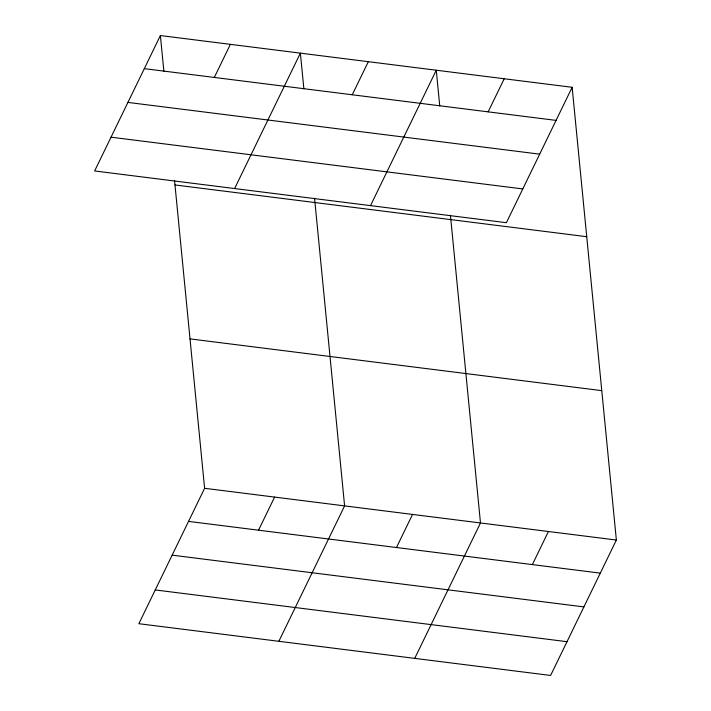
<?xml version="1.0" encoding="UTF-8"?>
<svg xmlns="http://www.w3.org/2000/svg" width="711" height="711" viewBox="0 0 711 711"><rect width="100%" height="100%" fill="white"/><g stroke="black" fill="none" stroke-linecap="round" stroke-linejoin="round"><path stroke-width="1.07" d="M160.384 35.55L94.634 170.96L506.392 222.703L572.142 87.293L160.384 35.55L163.877 71.278M214.313 77.437L230.382 44.349M234.63 188.548L300.38 53.147L303.873 88.875M352.256 94.776L368.325 61.679M174.559 180.63L204.608 488.297L138.858 623.707L550.616 675.45L616.366 540.04L572.142 87.293M370.511 205.63L436.261 70.22L439.754 105.948M258.537 530.184L274.606 497.096M488.137 111.849L504.206 78.761M278.854 641.295L344.604 505.894L314.555 198.218M396.471 547.523L412.54 514.426M414.735 658.377L480.485 522.967L450.436 215.3M532.352 564.596L548.421 531.508M144.315 68.647L556.073 120.39M127.918 102.411L539.685 154.154M111.032 137.196L522.789 188.939M174.977 184.958L586.735 236.701M190.015 338.889L601.773 390.641M204.608 488.297L616.366 540.04M188.531 521.394L600.297 573.137M172.142 555.158L583.9 606.901M155.247 589.943L567.005 641.686"/></g></svg>
